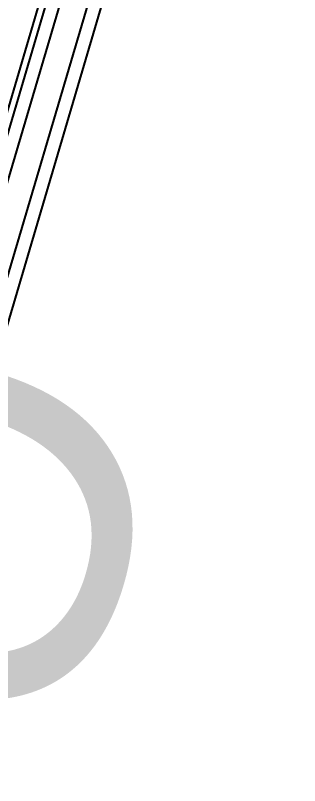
# Model space of a CAD drawing. Header units: millimetres. Extents: x 62878 to 70819, y -67946 to -61850.
# Drawn here: x 67895.82 to 67908.53, y -65920.24 to -65885.77 of the extents above; entities that cross this region are included whole.
import ezdxf
from ezdxf.enums import TextEntityAlignment as Align

# ---------------------------------------------------------------- set-up
doc = ezdxf.new("R2010")
doc.units = ezdxf.units.MM
doc.layers.add('antet_3', color=7, linetype='Continuous', lineweight=9)
doc.layers.add('DOGRAMA', color=171, linetype='Continuous', lineweight=0)
doc.styles.add('bold', font='arial.ttf', dxfattribs={"height": 10})

msp = doc.modelspace()

# ---------------------------------------------------------------- linework, layer by layer
at = {"layer": 'DOGRAMA', "lineweight": -2}
for p, q in [((67893.419, -65898.034), (67906.233, -65854.758)), ((67893.492, -65896.731), (67905.945, -65854.673)), ((67893.994, -65898.204), (67906.808, -65854.929)), ((67894.441, -65900.923), (67907.959, -65855.269)), ((67895.045, -65900.997), (67908.534, -65855.44))]:
    msp.add_line(p, q, dxfattribs=at)

# ---------------------------------------------------------------- texts
at = {"layer": 'antet_3', "linetype": 'ByBlock', "style": 'bold'}
msp.add_text('CAM ', height=16, rotation=253.5761, dxfattribs=at).set_placement((67887.305, -65927.44), align=Align.MIDDLE_CENTER)

doc.saveas('drawing.dxf')
